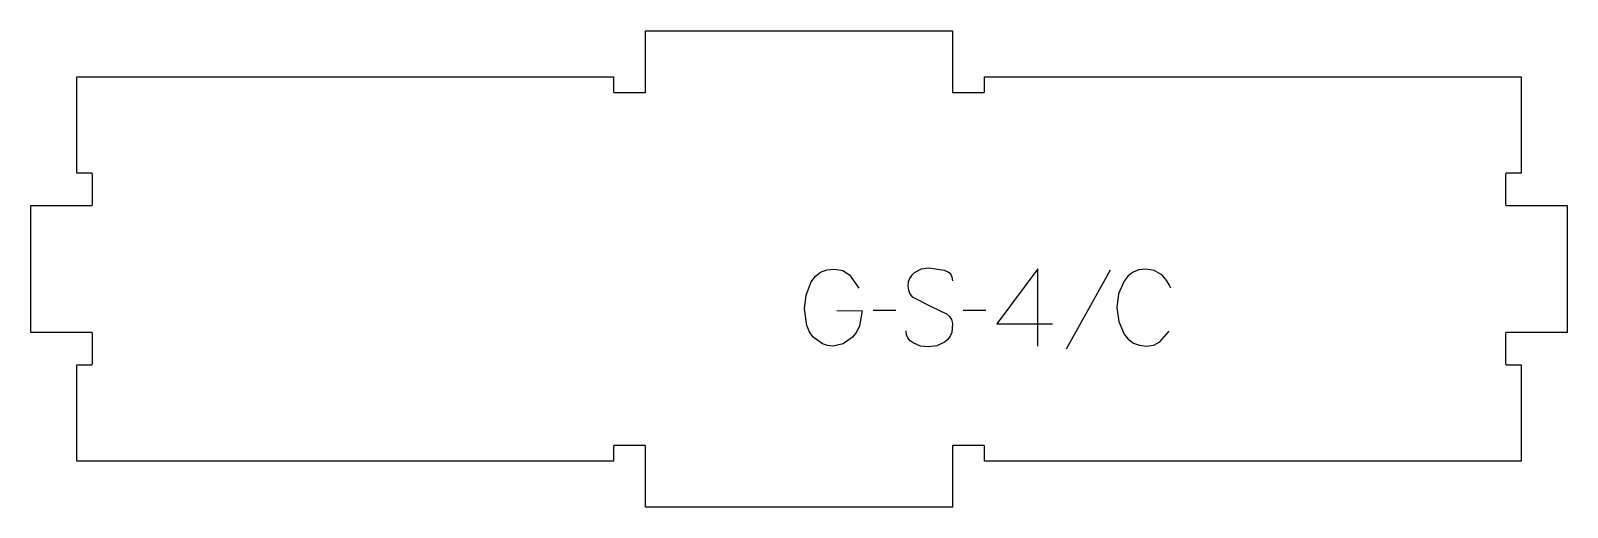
# Model space of a CAD drawing. Header units: millimetres. Extents: x -299 to 299, y -93 to 93.
import ezdxf

# ---------------------------------------------------------------- set-up
doc = ezdxf.new("R2010")
doc.units = ezdxf.units.MM
doc.layers.add('1_ANYTOOL_1MMDEEP_LABELS_S', color=2, linetype='Continuous', true_color=0xffff00)
doc.layers.add('4_ANYTOOL_CUTTHROUGH_OUTSI', color=5, linetype='Continuous', true_color=0x0000ff)

msp = doc.modelspace()

# ---------------------------------------------------------------- linework, layer by layer
at = {"layer": '1_ANYTOOL_1MMDEEP_LABELS_S'}
for p, q in [((121.2, -0.47), (104.01, -31.24)), ((37.67, -16.11), (28.89, -16.2)), ((72.73, -16.11), (63.94, -16.2)), ((77.01, -21.34), (98.79, -21.34))]:
    msp.add_line(p, q, dxfattribs=at)
for points in [[(14.79, -16.2), (24.56, -16.24), (23.54, -22.17), (22.4, -24.53), (20.83, -26.49), (17.15, -29.13), (13.16, -30.04), (11.12, -29.84), (9.18, -29.19), (5.57, -26.53), (4.07, -24.51), (3, -22), (2.14, -15.51), (2.81, -10.18), (4.8, -5.06), (6.38, -2.84), (8.41, -1.26), (10.9, -0.32), (13.84, 0), (17.1, -0.57), (19.67, -2.27), (23.36, -7.41)], [(59.91, -4.59), (59.71, -3.2), (59.09, -2.07), (58.06, -1.2), (56.61, -0.6), (50.53, 0.34), (47.56, -0.12), (44.91, -1.5), (43.83, -2.5), (43.05, -3.7), (42.58, -5.09), (42.43, -6.69), (42.61, -8.3), (43.14, -9.69), (44.02, -10.83), (51.43, -14.57), (57.47, -17.49), (58.63, -18.47), (59.42, -19.7), (59.83, -21.19), (59.56, -24.67), (58.93, -26.19), (57.98, -27.46), (56.7, -28.5), (53.71, -29.86), (50.49, -30.34), (47.33, -29.98), (44.44, -28.8), (43.24, -27.91), (42.39, -26.84), (41.87, -25.58), (41.7, -24.13)], [(93, -30), (93.04, 0.04), (77.01, -21.34)]]:
    msp.add_lwpolyline(points, dxfattribs=at)
msp.add_lwpolyline([(144.81, -7.5, 0.131103), (141.04, -2.14), (138.28, -0.54), (134.96, 0), (132.36, -0.29), (130.1, -1.18), (128.18, -2.65), (126.6, -4.71), (124.51, -9.62), (123.81, -15), (124.52, -20.39), (126.64, -25.33), (128.26, -27.37), (130.24, -28.83), (132.59, -29.71), (135.3, -30), (138.15, -29.59), (140.53, -28.37), (144.13, -24.17)], format="xyb", dxfattribs=at)
at = {"layer": '4_ANYTOOL_CUTTHROUGH_OUTSI'}
msp.add_lwpolyline([(-72.25, -74.75), (-281.25, -74.75), (-281.25, -37.25), (-275.5, -37.25, 0.414214), (-275.25, -37), (-275.25, -25, 0.414214), (-275.5, -24.75), (-299.25, -24.75), (-299.25, 24.75), (-275.5, 24.75, 0.414214), (-275.25, 25), (-275.25, 37, 0.414214), (-275.5, 37.25), (-281.25, 37.25), (-281.25, 74.75), (-72.25, 74.75), (-72.25, 69, 0.414214), (-72, 68.75), (-60, 68.75, 0.414214), (-59.75, 69), (-59.75, 92.75), (59.75, 92.75), (59.75, 69, 0.414214), (60, 68.75), (72, 68.75, 0.414214), (72.25, 69), (72.25, 74.75), (281.25, 74.75), (281.25, 37.25), (275.5, 37.25, 0.414214), (275.25, 37), (275.25, 25, 0.414214), (275.5, 24.75), (299.25, 24.75), (299.25, -24.75), (275.5, -24.75, 0.414214), (275.25, -25), (275.25, -37, 0.414214), (275.5, -37.25), (281.25, -37.25), (281.25, -74.75), (72.25, -74.75), (72.25, -69, 0.414214), (72, -68.75), (60, -68.75, 0.414214), (59.75, -69), (59.75, -92.75), (-59.75, -92.75), (-59.75, -69, 0.414214), (-60, -68.75), (-72, -68.75, 0.414214), (-72.25, -69)], format="xyb", close=True, dxfattribs=at)

doc.saveas('drawing.dxf')
